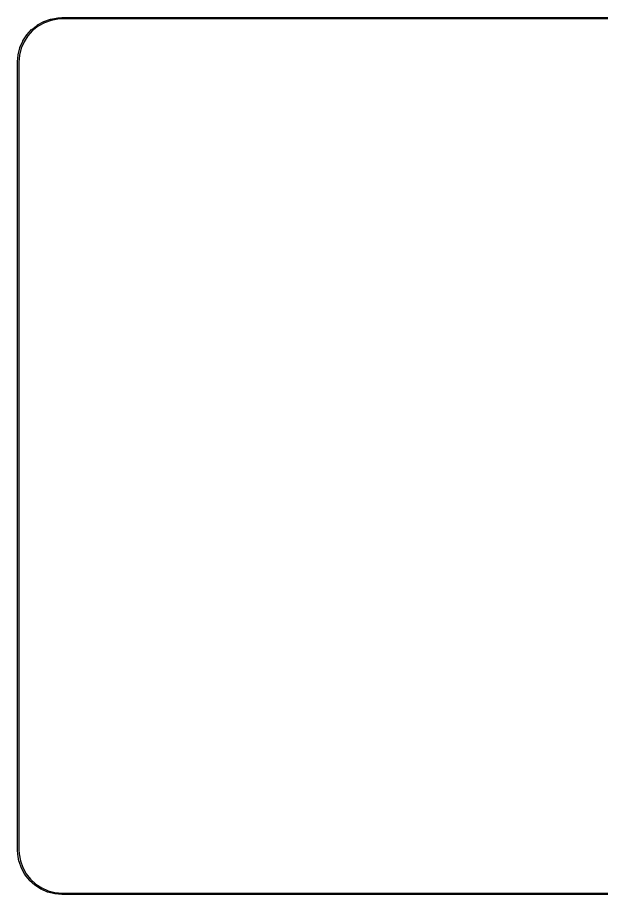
# Model space of a CAD drawing. Extents: x 0.48 to 6.78, y -5.21 to -0.47.
# Drawn here: x 0.476 to 3.63, y -5.207 to -0.474 of the extents above; entities that cross this region are included whole.
import ezdxf

# ---------------------------------------------------------------- set-up
doc = ezdxf.new("R2010")
doc.units = 0
doc.header["$MEASUREMENT"] = 0
doc.layers.add('BLACK', color=7, linetype='CONTINUOUS')

msp = doc.modelspace()

# ---------------------------------------------------------------- linework, layer by layer
at = {"layer": 'BLACK', "linetype": 'CONTINUOUS'}
for p, q in [((0.553085, -0.538719), (0.583464, -0.514726)), ((0.583464, -0.514726), (0.58354, -0.514668)), ((0.58354, -0.514668), (0.583773, -0.514521)), ((0.583773, -0.514521), (0.584002, -0.514369)), ((0.584002, -0.514369), (0.617892, -0.495661)), ((0.621414, -0.502711), (0.58809, -0.521106)), ((0.617892, -0.495661), (0.617976, -0.495615)), ((0.617976, -0.495615), (0.61823, -0.495509)), ((0.61823, -0.495509), (0.61848, -0.495396)), ((0.61848, -0.495396), (0.654971, -0.482474)), ((0.657294, -0.490005), (0.621414, -0.502711)), ((0.654971, -0.482474), (0.655062, -0.482443)), ((0.655062, -0.482443), (0.655329, -0.48238)), ((0.655329, -0.48238), (0.655595, -0.48231)), ((0.655595, -0.48231), (0.693706, -0.475521)), ((0.694836, -0.483317), (0.657294, -0.490005)), ((0.693706, -0.475521), (0.693801, -0.475505)), ((0.693801, -0.475505), (0.694006, -0.475491)), ((0.694006, -0.475491), (0.694211, -0.475464)), ((0.694211, -0.475464), (0.716341, -0.474421)), ((0.716719, -0.482286), (0.694836, -0.483317)), ((0.716341, -0.474421), (0.716434, -0.474411)), ((0.716434, -0.474411), (6.54359, -0.474411)), ((6.54324, -0.482286), (0.716719, -0.482286)), ((0.526392, -0.568008), (0.52656, -0.567791)), ((0.52656, -0.567791), (0.552613, -0.539159)), ((0.558219, -0.544697), (0.532601, -0.57285)), ((0.552613, -0.539159), (0.552678, -0.539088)), ((0.552678, -0.539088), (0.552883, -0.538906)), ((0.552883, -0.538906), (0.553085, -0.538719)), ((0.58809, -0.521106), (0.558219, -0.544697)), ((0.489398, -0.636873), (0.504834, -0.601373)), ((0.511926, -0.604809), (0.496748, -0.639716)), ((0.504834, -0.601373), (0.504874, -0.601285)), ((0.504874, -0.601285), (0.50501, -0.601046)), ((0.50501, -0.601046), (0.505139, -0.600804)), ((0.505139, -0.600804), (0.526166, -0.568302)), ((0.532601, -0.57285), (0.511926, -0.604809)), ((0.526166, -0.568302), (0.526219, -0.568222)), ((0.526219, -0.568222), (0.526392, -0.568008)), ((0.47976, -0.675029), (0.48919, -0.637484)), ((0.496748, -0.639716), (0.487475, -0.676633)), ((0.48919, -0.637484), (0.489215, -0.637391)), ((0.489215, -0.637391), (0.48931, -0.637133)), ((0.48931, -0.637133), (0.489398, -0.636873)), ((0.476485, -0.71422), (0.479654, -0.675665)), ((0.479654, -0.675665), (0.479663, -0.67557)), ((0.479663, -0.67557), (0.479715, -0.6753)), ((0.479715, -0.6753), (0.47976, -0.675029)), ((0.487475, -0.676633), (0.484343, -0.714731)), ((0.476469, -0.714376), (0.476485, -0.71422)), ((0.476469, -4.96673), (0.476469, -0.714376)), ((0.484343, -0.714731), (0.484343, -4.96644)), ((0.476478, -4.96682), (0.476469, -4.96673)), ((0.477522, -4.98895), (0.476478, -4.96682)), ((0.484343, -4.96644), (0.485375, -4.98833)), ((0.477548, -4.98916), (0.477522, -4.98895)), ((0.477563, -4.98936), (0.477548, -4.98916)), ((0.477579, -4.98946), (0.477563, -4.98936)), ((0.484367, -5.02757), (0.477579, -4.98946)), ((0.485375, -4.98833), (0.492062, -5.02587)), ((0.484437, -5.02783), (0.484367, -5.02757)), ((0.484501, -5.0281), (0.484437, -5.02783)), ((0.484532, -5.02819), (0.484501, -5.0281)), ((0.497454, -5.06468), (0.484532, -5.02819)), ((0.492062, -5.02587), (0.504768, -5.06175)), ((0.504768, -5.06175), (0.523164, -5.09507)), ((0.497566, -5.06493), (0.497454, -5.06468)), ((0.497673, -5.06519), (0.497566, -5.06493)), ((0.497718, -5.06527), (0.497673, -5.06519)), ((0.516427, -5.09916), (0.497718, -5.06527)), ((0.516579, -5.09939), (0.516427, -5.09916)), ((0.516725, -5.09962), (0.516579, -5.09939)), ((0.516784, -5.0997), (0.516725, -5.09962)), ((0.540776, -5.13008), (0.516784, -5.0997)), ((0.523164, -5.09507), (0.546755, -5.12495)), ((0.540963, -5.13028), (0.540776, -5.13008)), ((0.541146, -5.13049), (0.540963, -5.13028)), ((0.541216, -5.13055), (0.541146, -5.13049)), ((0.569848, -5.1566), (0.541216, -5.13055)), ((0.546755, -5.12495), (0.574908, -5.15056)), ((0.570066, -5.15677), (0.569848, -5.1566)), ((0.570279, -5.15694), (0.570066, -5.15677)), ((0.570359, -5.157), (0.570279, -5.15694)), ((0.602862, -5.17802), (0.570359, -5.157)), ((0.574908, -5.15056), (0.606867, -5.17124)), ((0.603104, -5.17815), (0.602862, -5.17802)), ((0.603343, -5.17829), (0.603104, -5.17815)), ((0.603431, -5.17833), (0.603343, -5.17829)), ((0.638931, -5.19377), (0.603431, -5.17833)), ((0.606867, -5.17124), (0.641774, -5.18642)), ((0.639191, -5.19385), (0.638931, -5.19377)), ((0.639449, -5.19395), (0.639191, -5.19385)), ((0.639542, -5.19397), (0.639449, -5.19395)), ((0.677087, -5.2034), (0.639542, -5.19397)), ((0.641774, -5.18642), (0.678691, -5.19569)), ((0.677357, -5.20345), (0.677087, -5.2034)), ((0.677627, -5.2035), (0.677357, -5.20345)), ((0.677723, -5.20351), (0.677627, -5.2035)), ((0.716275, -5.20668), (0.677723, -5.20351)), ((0.678691, -5.19569), (0.716788, -5.19882)), ((0.716788, -5.19882), (6.54331, -5.19882)), ((0.716434, -5.20669), (0.716275, -5.20668)), ((6.54359, -5.20669), (0.716434, -5.20669))]:
    msp.add_line(p, q, dxfattribs=at)

doc.saveas('drawing.dxf')
